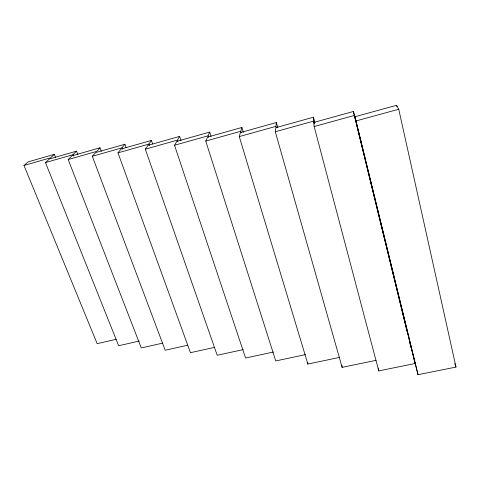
<?xml version="1.0" encoding="UTF-8"?>
<svg xmlns="http://www.w3.org/2000/svg" width="480" height="480" viewBox="0 0 480 480"><rect width="100%" height="100%" fill="white"/><g stroke="black" fill="none" stroke-linecap="round" stroke-linejoin="round"><path stroke-width="0.72" d="M376.104 360.324L342.126 367.362L275.304 131.742L275.778 127.686L313.458 117.204L314.982 122.994M276.336 127.812L275.934 126.366L276.378 122.52L240.414 132.57L239.268 136.578L307.866 364.05L339.672 357.366M241.218 132.702L240.792 131.268L241.878 127.464L207.486 137.118L205.758 141.072L275.748 360.942L305.49 354.612M208.5 137.262L208.05 135.834L209.694 132.072L176.748 141.366L174.522 145.26L245.586 358.02L273.342 352.044M243.132 349.626L217.206 355.272L145.326 149.178L177.474 140.1L179.598 136.386L181.008 140.646M145.326 149.178L147.99 145.344L179.598 136.386M214.524 347.382L190.446 352.686L117.984 152.85L148.854 144.09L151.398 140.424L152.616 143.964M117.984 152.85L121.02 149.07L151.398 140.424M187.578 345.252L165.18 350.238L92.322 156.288L122.01 147.834L124.914 144.222L126.174 147.744M92.322 156.288L95.682 152.568L124.914 144.222M101.304 151.302L100.002 147.792L96.78 151.356L68.19 159.528L141.282 347.928L162.786 343.092M68.19 159.528L71.832 155.862L100.002 147.792M139.302 341.046L118.644 345.738L45.456 162.576L73.026 154.668L76.518 151.158L77.856 154.65M45.456 162.576L49.344 158.97L76.518 151.158M55.716 157.812L54.348 154.332L50.616 157.794L24 165.456L97.17 343.656L116.154 339.312M24 165.456L28.104 161.904L54.348 154.332M174.522 145.26L208.05 135.834M205.758 141.072L240.792 131.268M239.268 136.578L275.934 126.366M275.304 131.742L313.752 121.092L313.458 117.204M313.848 122.424L353.406 111.48L415.032 363.504L378.756 370.908L314.16 126.528L313.848 122.424L314.232 123.87M314.16 126.528L354.564 115.398M354.96 116.742L396.582 105.294L398.742 109.236L456 367.074L418.008 374.706L354.96 116.742L418.008 374.706M356.184 120.894L398.742 109.236M73.026 154.668L73.56 156.066M122.01 147.834L122.52 149.244M454.752 363.576L456 367.074M148.854 144.09L149.346 145.506M177.474 140.1L177.948 141.522M209.694 132.072L211.044 136.35M241.878 127.464L243.384 132.486M276.378 122.52L277.806 127.566M414.318 360.822L415.032 363.504M313.752 121.092L314.13 122.544M353.406 111.48L407.034 331.428M409.344 340.896L410.94 347.454M396.582 105.294L396.906 106.752M378.228 367.962L378.756 370.908M341.916 365.244L342.126 367.362M307.836 362.556L307.866 364.05"/></g></svg>
